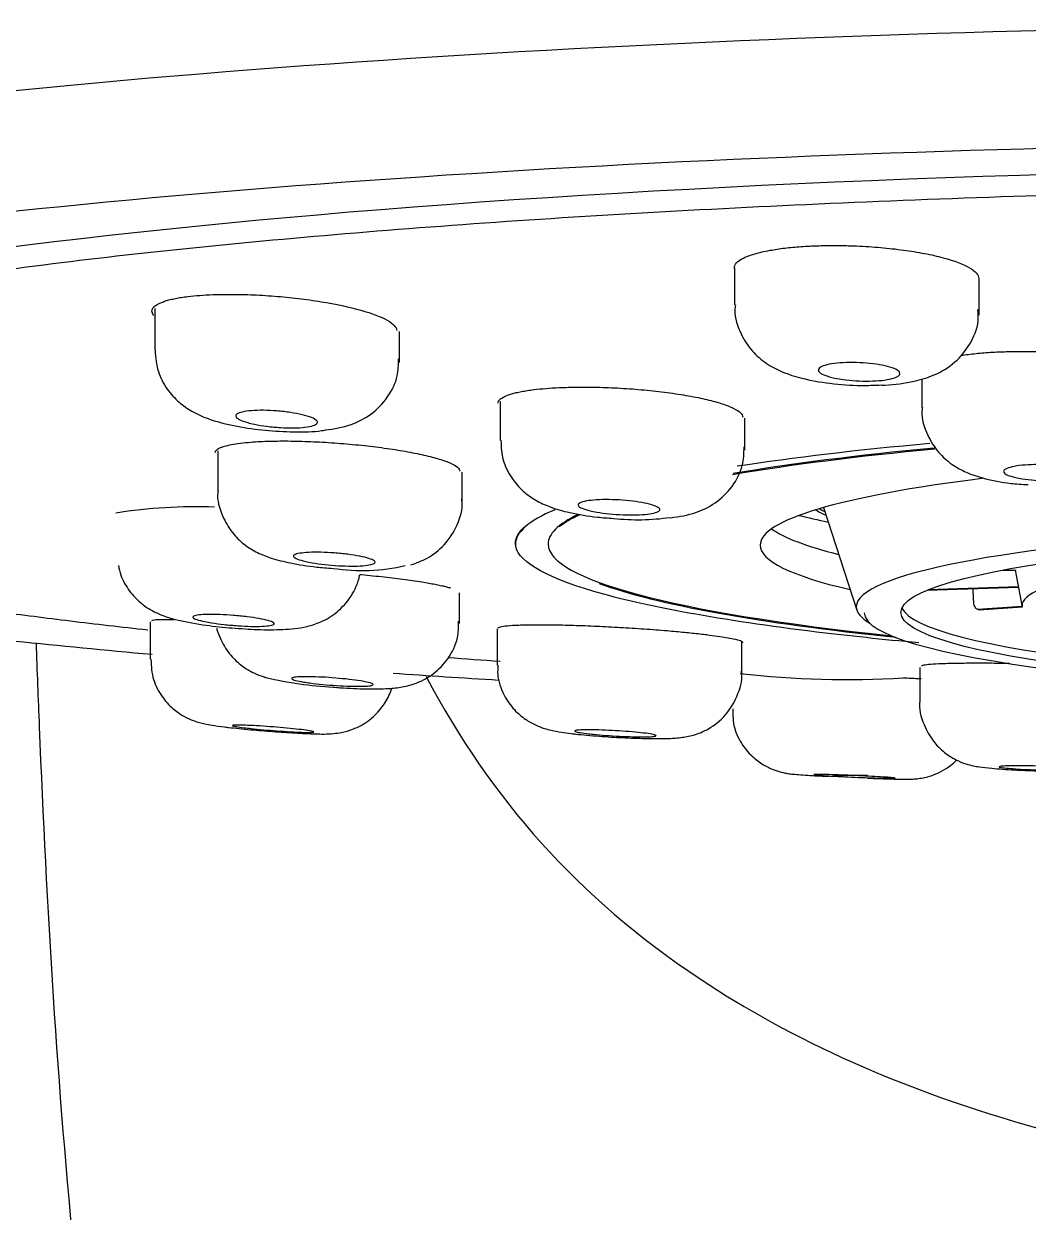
# Model space of a CAD drawing. Header units: millimetres. Extents: x 1617 to 5774, y 11446 to 13973.
# Drawn here: x 4344.91 to 4357.23, y 13807.18 to 13821.75 of the extents above; entities that cross this region are included whole.
import ezdxf

# ---------------------------------------------------------------- set-up
doc = ezdxf.new("R2010")
doc.units = ezdxf.units.MM
doc.layers.get('0').update_dxf_attribs({"color": 250})

# ---------------------------------------------------------------- blocks, each defined once
blk = doc.blocks.new('10')
at = {"linetype": 'Continuous'}
for p, q in [((4353.626, 13818.755), (4353.626, 13818.303)), ((4356.622, 13818.174), (4356.622, 13818.621)), ((4346.517, 13818.257), (4346.517, 13817.751)), ((4349.517, 13817.597), (4349.517, 13817.975)), ((4355.922, 13817.397), (4355.922, 13817.044)), ((4350.752, 13817.12), (4350.752, 13816.642)), ((4353.752, 13816.522), (4353.752, 13816.914)), ((4347.289, 13816.512), (4347.289, 13816.025)), ((4350.286, 13815.892), (4350.286, 13816.251)), ((4354.714, 13815.818), (4355.124, 13814.562)), ((4350.939, 13815.378), (4350.939, 13815.371)), ((4356.915, 13815.053), (4357.067, 13815.053)), ((4357.066, 13815.053), (4357.151, 13814.598)), ((4357.068, 13815.056), (4357.068, 13815.054)), ((4350.254, 13814.398), (4350.254, 13814.775)), ((4355.988, 13814.806), (4357.105, 13814.843)), ((4357.105, 13814.846), (4355.997, 13814.81)), ((4357.149, 13814.607), (4356.606, 13814.569)), ((4356.617, 13814.566), (4356.606, 13814.569)), ((4356.624, 13814.566), (4357.15, 13814.603)), ((4346.463, 13814.417), (4346.463, 13813.962)), ((4350.713, 13814.331), (4350.713, 13813.887)), ((4353.713, 13813.767), (4353.713, 13814.172)), ((4355.896, 13813.86), (4355.896, 13813.446))]:
    blk.add_line(p, q, dxfattribs=at)
for centre, radius, start, end in [((4347.031, 13809.347), 6.481, 88.0571, 98.8024), ((4352.442, 13818.32), 2.651, 263.5036, 278.5319), ((4349.055, 13817.389), 2.342, 261.3738, 283.1581), ((4357.627, 13815.205), 0.58, 195.1237, 195.1913), ((4354.983, 13824.555), 10.845, 263.172, 273.7612), ((4348.913, 13818.022), 4.408, 256.4805, 267.2971), ((4355.131, 13807.854), 4.682, 88.4775, 94.2495)]:
    blk.add_arc(centre, radius, start, end, dxfattribs=at)
for centre, major_axis, start_param, end_param in [((4363.539, 13816.817), (-26, 0), 2.814495, 6.283185), ((4363.539, 13815.358), (-12.2, 0), -0.913007, -0.618716), ((4363.539, 13815.371), (-12.2, 0), -0.912136, -0.619726), ((4363.539, 13815.371), (-12.6, 0), -0.931316, -0.669447), ((4363.539, 13815.358), (-9.6, 0), 5.508181, 6.283185), ((4363.539, 13815.371), (-12.6, 0), 6.005614, 6.283185), ((4363.539, 13816.023), (-9.125, 0), 0.208455, 0.269723), ((4363.539, 13816.023), (-9.05, 0), 0.198929, 0.23115), ((4363.539, 13815.371), (-12.2, 0), 6.0368, 6.283185), ((4363.539, 13815.358), (-12.2, 0), -0.253739, -0.150383), ((4363.539, 13816.251), (10.1, 0), 3.585412, 3.661213), ((4363.539, 13814.603), (-8.422, 0), 2.938974, 6.283185), ((4363.539, 13815.755), (9.6, 0), 3.312091, 3.593091), ((4363.539, 13815.371), (-12.6, 0), 0, 0.051613), ((4363.539, 13815.371), (-12.2, 0), 0, 0.85693), ((4363.539, 13815.358), (-9.6, 0), 0, 0.483931), ((4363.539, 13814.615), (-6.39, 0), 3.118923, 6.283185), ((4363.539, 13815.358), (-12.2, 0), 0.321878, 0.862848), ((4363.539, 13814.615), (-6.39, 0), 0, 0.02267), ((4363.539, 13814.603), (-8.422, 0), 0, 0.202618), ((4363.539, 13814.534), (-8.327, 0), 0.005911, 3.049351), ((4363.539, 13814.64), (-7.875, 0), 0.055133, 3.08646)]:
    blk.add_ellipse(centre, major_axis=major_axis, ratio=0.121869, start_param=start_param, end_param=end_param, dxfattribs=at)
blk.add_ellipse((4363.539, 13814.534), major_axis=(-7.875, 0), ratio=0.121869, dxfattribs=at)
for points, knots in [([(4334.045, 13818.311), (4334.187, 13818.688), (4334.83, 13819.086), (4337.527, 13819.916), (4339.781, 13820.342), (4345.547, 13821.044), (4349.039, 13821.319), (4356.308, 13821.669), (4360.06, 13821.746), (4363.539, 13821.746)], [0.5157567, 0.5157567, 0.5157567, 0.5157567, 0.625, 0.625, 0.75, 0.75, 0.875, 0.875, 1, 1, 1, 1]), ([(4363.539, 13820.299), (4359.96, 13820.299), (4356.315, 13820.214), (4349.476, 13819.883), (4346.22, 13819.625), (4342.178, 13819.142), (4340.944, 13818.962), (4338.82, 13818.581), (4337.921, 13818.379), (4336.452, 13817.953), (4335.888, 13817.729), (4335.144, 13817.279), (4334.954, 13817.05), (4334.954, 13816.584), (4335.144, 13816.355), (4335.888, 13815.904), (4336.452, 13815.681), (4337.921, 13815.255), (4338.82, 13815.053), (4340.448, 13814.76), (4341.064, 13814.662), (4341.72, 13814.567)], [0, 0, 0, 0, 0.1204748, 0.1204748, 0.2469832, 0.2469832, 0.3102374, 0.3102374, 0.3734916, 0.3734916, 0.4367458, 0.4367458, 0.5, 0.5, 0.5632542, 0.5632542, 0.6265084, 0.6265084, 0.6897626, 0.6897626, 0.7235051, 0.7235051, 0.7235051, 0.7235051]), ([(4363.539, 13819.735), (4361.853, 13819.735), (4360.197, 13819.713), (4356.939, 13819.632), (4355.322, 13819.572), (4352.231, 13819.417), (4350.762, 13819.324), (4347.981, 13819.103), (4346.661, 13818.974), (4344.309, 13818.687), (4343.261, 13818.529), (4341.411, 13818.185), (4340.62, 13818.002), (4339.242, 13817.595), (4338.694, 13817.367), (4338.365, 13817.133)], [0, 0, 0, 0, 0.0625, 0.0625, 0.125, 0.125, 0.1875, 0.1875, 0.25, 0.25, 0.3125, 0.3125, 0.375, 0.375, 0.447637, 0.447637, 0.447637, 0.447637]), ([(4353.622, 13818.751), (4353.622, 13818.773), (4353.64, 13818.817), (4353.725, 13818.876), (4353.864, 13818.929), (4354.016, 13818.963), (4354.147, 13818.985), (4354.24, 13818.998), (4354.337, 13819.008), (4354.439, 13819.017), (4354.511, 13819.021), (4354.546, 13819.023)], [0.2507793, 0.2507793, 0.2507793, 0.2507793, 0.3762387, 0.5000755, 0.624207, 0.7500282, 0.8009462, 0.8510886, 0.9007653, 0.9502952, 1, 1, 1, 1]), ([(4354.546, 13819.023), (4354.607, 13819.025), (4354.73, 13819.03), (4354.924, 13819.03), (4355.154, 13819.023), (4355.417, 13819.007), (4355.7, 13818.975), (4355.96, 13818.933), (4356.261, 13818.863), (4356.544, 13818.758), (4356.618, 13818.667), (4356.619, 13818.623), (4356.619, 13818.623)], [0, 0, 0, 0, 0.0414083, 0.0828621, 0.1250991, 0.1881351, 0.2502776, 0.3123145, 0.3753333, 0.4999722, 0.6246117, 0.6248313, 0.6248313, 0.6248313, 0.6248313]), ([(4346.505, 13818.173), (4346.491, 13818.191), (4346.475, 13818.229), (4346.502, 13818.283), (4346.573, 13818.323), (4346.647, 13818.35), (4346.704, 13818.366), (4346.769, 13818.381), (4346.841, 13818.394), (4346.895, 13818.401), (4346.922, 13818.404)], [0.391932, 0.391932, 0.391932, 0.391932, 0.5000763, 0.6242247, 0.7500598, 0.800974, 0.8511117, 0.9007826, 0.950305, 1, 1, 1, 1]), ([(4346.922, 13818.404), (4346.97, 13818.409), (4347.066, 13818.42), (4347.231, 13818.428), (4347.438, 13818.432), (4347.691, 13818.428), (4347.985, 13818.411), (4348.279, 13818.382), (4348.653, 13818.329), (4349.073, 13818.24), (4349.347, 13818.135), (4349.463, 13818.05), (4349.483, 13818.009), (4349.483, 13817.989), (4349.483, 13817.989)], [0, 0, 0, 0, 0.0414094, 0.0828637, 0.1250999, 0.1881349, 0.2502766, 0.3123133, 0.3753311, 0.4999712, 0.6246113, 0.6876464, 0.7496657, 0.7500852, 0.7500852, 0.7500852, 0.7500852]), ([(4353.635, 13818.303), (4353.632, 13818.278), (4353.617, 13818.164), (4353.69, 13817.951), (4353.831, 13817.733), (4354.014, 13817.577), (4354.222, 13817.47), (4354.467, 13817.393), (4354.787, 13817.335), (4355.142, 13817.309), (4355.336, 13817.317), (4355.428, 13817.321)], [0, 0, 0, 0, 0.027979, 0.152608, 0.2602, 0.358741, 0.460833, 0.582386, 0.737349, 0.893218, 1, 1, 1, 1]), ([(4355.43, 13817.319), (4355.444, 13817.319), (4355.583, 13817.32), (4355.802, 13817.356), (4356.078, 13817.433), (4356.329, 13817.582), (4356.52, 13817.812), (4356.621, 13818.052), (4356.612, 13818.192), (4356.608, 13818.244)], [0, 0, 0, 0, 0.021825, 0.245331, 0.409322, 0.588325, 0.74872, 0.920987, 1, 1, 1, 1]), ([(4346.521, 13817.751), (4346.528, 13817.652), (4346.542, 13817.491), (4346.66, 13817.268), (4346.809, 13817.106), (4346.983, 13816.986), (4347.198, 13816.891), (4347.475, 13816.819), (4347.824, 13816.765), (4348.187, 13816.743), (4348.452, 13816.743), (4348.575, 13816.763), (4348.605, 13816.768)], [0, 0, 0, 0, 0.098665, 0.188138, 0.269515, 0.346048, 0.44045, 0.575684, 0.705903, 0.831238, 0.965338, 1, 1, 1, 1]), ([(4356.41, 13817.684), (4356.421, 13817.686), (4356.462, 13817.692), (4356.536, 13817.701), (4356.633, 13817.711), (4356.735, 13817.719), (4356.807, 13817.723), (4356.842, 13817.725)], [0.7809853, 0.7809853, 0.7809853, 0.7809853, 0.8008469, 0.851008, 0.9007091, 0.9502666, 1, 1, 1, 1]), ([(4356.842, 13817.725), (4356.904, 13817.727), (4357.026, 13817.732), (4357.219, 13817.733), (4357.45, 13817.729), (4357.713, 13817.716), (4357.995, 13817.69), (4358.255, 13817.655), (4358.483, 13817.611), (4358.672, 13817.56), (4358.811, 13817.504), (4358.897, 13817.446), (4358.915, 13817.407), (4358.915, 13817.388), (4358.915, 13817.388)], [0, 0, 0, 0, 0.0413838, 0.0828094, 0.1250084, 0.1879689, 0.2500063, 0.3119972, 0.3749387, 0.4379243, 0.4999718, 0.5620354, 0.6250052, 0.6251214, 0.6251214, 0.6251214, 0.6251214]), ([(4348.604, 13816.769), (4348.721, 13816.783), (4348.901, 13816.812), (4349.176, 13816.951), (4349.38, 13817.159), (4349.503, 13817.407), (4349.505, 13817.565), (4349.505, 13817.642)], [0, 0, 0, 0, 0.258153, 0.464705, 0.659649, 0.857976, 1, 1, 1, 1]), ([(4354.797, 13817.418), (4354.757, 13817.429), (4354.724, 13817.441), (4354.7, 13817.453), (4354.676, 13817.465), (4354.66, 13817.479), (4354.655, 13817.491), (4354.649, 13817.504), (4354.653, 13817.517), (4354.666, 13817.529), (4354.68, 13817.54), (4354.703, 13817.551), (4354.733, 13817.56), (4354.764, 13817.57), (4354.803, 13817.578), (4354.848, 13817.583), (4354.892, 13817.589), (4354.943, 13817.593), (4354.996, 13817.595), (4355.049, 13817.596), (4355.105, 13817.596), (4355.161, 13817.593), (4355.216, 13817.591), (4355.272, 13817.586), (4355.325, 13817.579), (4355.377, 13817.573), (4355.427, 13817.564), (4355.47, 13817.555), (4355.513, 13817.545), (4355.551, 13817.534), (4355.58, 13817.522), (4355.609, 13817.51), (4355.63, 13817.497), (4355.641, 13817.484), (4355.653, 13817.471), (4355.655, 13817.458), (4355.648, 13817.446), (4355.64, 13817.434), (4355.623, 13817.422), (4355.597, 13817.412), (4355.572, 13817.402), (4355.537, 13817.393), (4355.497, 13817.386), (4355.456, 13817.379), (4355.408, 13817.374), (4355.357, 13817.371), (4355.307, 13817.368), (4355.251, 13817.367), (4355.196, 13817.368), (4355.14, 13817.369), (4355.083, 13817.373), (4355.03, 13817.378), (4354.976, 13817.384), (4354.923, 13817.391), (4354.877, 13817.4), (4354.848, 13817.405), (4354.821, 13817.411), (4354.797, 13817.418)], [0, 0, 0, 0, 0.05417, 0.05417, 0.05417, 0.108337, 0.108337, 0.108337, 0.162528, 0.162528, 0.162528, 0.216546, 0.216546, 0.216546, 0.270252, 0.270252, 0.270252, 0.323646, 0.323646, 0.323646, 0.376867, 0.376867, 0.376867, 0.430127, 0.430127, 0.430127, 0.483617, 0.483617, 0.483617, 0.537432, 0.537432, 0.537432, 0.591526, 0.591526, 0.591526, 0.645728, 0.645728, 0.645728, 0.699819, 0.699819, 0.699819, 0.753629, 0.753629, 0.753629, 0.807111, 0.807111, 0.807111, 0.860366, 0.860366, 0.860366, 0.91359, 0.91359, 0.91359, 0.966992, 0.966992, 0.966992, 1, 1, 1, 1]), ([(4350.726, 13817.098), (4350.726, 13817.116), (4350.745, 13817.15), (4350.815, 13817.186), (4350.89, 13817.211), (4350.947, 13817.227), (4351.012, 13817.24), (4351.084, 13817.253), (4351.138, 13817.26), (4351.165, 13817.263)], [0.5004592, 0.5004592, 0.5004592, 0.5004592, 0.6241006, 0.7499393, 0.8008659, 0.8510239, 0.900721, 0.9502733, 1, 1, 1, 1]), ([(4351.165, 13817.263), (4351.213, 13817.269), (4351.308, 13817.279), (4351.474, 13817.289), (4351.681, 13817.295), (4351.933, 13817.295), (4352.227, 13817.283), (4352.52, 13817.261), (4352.803, 13817.229), (4353.065, 13817.189), (4353.293, 13817.142), (4353.48, 13817.091), (4353.618, 13817.036), (4353.706, 13816.98), (4353.726, 13816.944), (4353.726, 13816.926), (4353.726, 13816.926)], [0, 0, 0, 0, 0.0413849, 0.082811, 0.1250096, 0.1879694, 0.2500059, 0.3119969, 0.3749378, 0.4379251, 0.4999714, 0.5620368, 0.625005, 0.6879642, 0.7499369, 0.7501597, 0.7501597, 0.7501597, 0.7501597]), ([(4347.657, 13816.859), (4347.617, 13816.87), (4347.584, 13816.882), (4347.56, 13816.894), (4347.536, 13816.906), (4347.52, 13816.919), (4347.514, 13816.93), (4347.508, 13816.942), (4347.512, 13816.953), (4347.525, 13816.963), (4347.538, 13816.973), (4347.56, 13816.982), (4347.591, 13816.989), (4347.621, 13816.996), (4347.66, 13817.002), (4347.704, 13817.005), (4347.747, 13817.009), (4347.798, 13817.01), (4347.85, 13817.01), (4347.903, 13817.009), (4347.959, 13817.006), (4348.015, 13817.002), (4348.071, 13816.998), (4348.127, 13816.991), (4348.18, 13816.983), (4348.232, 13816.975), (4348.283, 13816.966), (4348.326, 13816.955), (4348.37, 13816.945), (4348.408, 13816.933), (4348.437, 13816.921), (4348.467, 13816.909), (4348.488, 13816.897), (4348.5, 13816.885), (4348.512, 13816.873), (4348.514, 13816.861), (4348.507, 13816.851), (4348.5, 13816.84), (4348.483, 13816.83), (4348.458, 13816.822), (4348.433, 13816.814), (4348.399, 13816.807), (4348.358, 13816.803), (4348.318, 13816.798), (4348.271, 13816.795), (4348.221, 13816.795), (4348.17, 13816.794), (4348.115, 13816.795), (4348.06, 13816.799), (4348.004, 13816.802), (4347.947, 13816.807), (4347.893, 13816.814), (4347.839, 13816.821), (4347.786, 13816.83), (4347.739, 13816.839), (4347.709, 13816.845), (4347.682, 13816.852), (4347.657, 13816.859)], [0, 0, 0, 0, 0.054125, 0.054125, 0.054125, 0.108258, 0.108258, 0.108258, 0.162241, 0.162241, 0.162241, 0.215902, 0.215902, 0.215902, 0.269261, 0.269261, 0.269261, 0.322473, 0.322473, 0.322473, 0.375753, 0.375753, 0.375753, 0.429284, 0.429284, 0.429284, 0.483144, 0.483144, 0.483144, 0.537266, 0.537266, 0.537266, 0.591469, 0.591469, 0.591469, 0.645532, 0.645532, 0.645532, 0.699297, 0.699297, 0.699297, 0.75274, 0.75274, 0.75274, 0.805976, 0.805976, 0.805976, 0.859211, 0.859211, 0.859211, 0.91265, 0.91265, 0.91265, 0.966407, 0.966407, 0.966407, 1, 1, 1, 1]), ([(4355.929, 13817.045), (4355.926, 13817.028), (4355.91, 13816.919), (4355.978, 13816.713), (4356.113, 13816.495), (4356.286, 13816.342), (4356.478, 13816.239), (4356.706, 13816.165), (4356.958, 13816.115), (4357.146, 13816.103), (4357.225, 13816.099)], [0, 0, 0, 0, 0.024823, 0.18249, 0.314377, 0.436602, 0.551009, 0.689099, 0.887077, 1, 1, 1, 1]), ([(4347.259, 13816.491), (4347.259, 13816.497), (4347.262, 13816.509), (4347.275, 13816.526), (4347.298, 13816.542), (4347.329, 13816.557), (4347.357, 13816.566), (4347.372, 13816.57)], [0.7501681, 0.7501681, 0.7501681, 0.7501681, 0.8008656, 0.8510237, 0.9007209, 0.9502734, 1, 1, 1, 1]), ([(4347.372, 13816.57), (4347.399, 13816.577), (4347.453, 13816.591), (4347.564, 13816.608), (4347.717, 13816.623), (4347.92, 13816.634), (4348.181, 13816.635), (4348.463, 13816.627), (4348.758, 13816.609), (4349.053, 13816.583), (4349.335, 13816.549), (4349.595, 13816.508), (4349.823, 13816.462), (4350.012, 13816.413), (4350.152, 13816.363), (4350.237, 13816.313), (4350.256, 13816.282), (4350.256, 13816.267), (4350.256, 13816.266)], [0, 0, 0, 0, 0.0413893, 0.0828195, 0.1250214, 0.1879759, 0.2500058, 0.3119966, 0.3749373, 0.4379252, 0.499971, 0.5620374, 0.6250043, 0.6879653, 0.7499366, 0.811994, 0.8749346, 0.8750487, 0.8750487, 0.8750487, 0.8750487]), ([(4350.761, 13816.643), (4350.764, 13816.554), (4350.772, 13816.4), (4350.882, 13816.181), (4351.027, 13816.016), (4351.192, 13815.9), (4351.379, 13815.815), (4351.614, 13815.749), (4351.89, 13815.703), (4352.07, 13815.69), (4352.143, 13815.686)], [0, 0, 0, 0, 0.121045, 0.244505, 0.353865, 0.455995, 0.563107, 0.717069, 0.902468, 1, 1, 1, 1]), ([(4352.84, 13815.694), (4352.953, 13815.708), (4353.124, 13815.736), (4353.396, 13815.864), (4353.604, 13816.065), (4353.734, 13816.316), (4353.741, 13816.479), (4353.742, 13816.563)], [0, 0, 0, 0, 0.253605, 0.451882, 0.650771, 0.845177, 1, 1, 1, 1]), ([(4357.069, 13816.187), (4357.029, 13816.196), (4356.996, 13816.206), (4356.972, 13816.217), (4356.948, 13816.228), (4356.932, 13816.239), (4356.926, 13816.25), (4356.92, 13816.261), (4356.924, 13816.273), (4356.937, 13816.283), (4356.95, 13816.293), (4356.972, 13816.303), (4357.003, 13816.311), (4357.033, 13816.32), (4357.072, 13816.327), (4357.116, 13816.332), (4357.16, 13816.338), (4357.211, 13816.342), (4357.263, 13816.343), (4357.316, 13816.345), (4357.373, 13816.345), (4357.429, 13816.343), (4357.485, 13816.342), (4357.541, 13816.338), (4357.593, 13816.333), (4357.646, 13816.327), (4357.696, 13816.32), (4357.739, 13816.312), (4357.782, 13816.304), (4357.82, 13816.294), (4357.85, 13816.284), (4357.879, 13816.273), (4357.9, 13816.262), (4357.912, 13816.251), (4357.924, 13816.24), (4357.926, 13816.228), (4357.919, 13816.218), (4357.912, 13816.207), (4357.896, 13816.197), (4357.87, 13816.188), (4357.845, 13816.178), (4357.811, 13816.17), (4357.771, 13816.164), (4357.73, 13816.158), (4357.683, 13816.153), (4357.632, 13816.15), (4357.581, 13816.147), (4357.526, 13816.145), (4357.47, 13816.146), (4357.415, 13816.147), (4357.358, 13816.149), (4357.304, 13816.154), (4357.249, 13816.158), (4357.197, 13816.164), (4357.15, 13816.171), (4357.121, 13816.176), (4357.094, 13816.181), (4357.069, 13816.187)], [0, 0, 0, 0, 0.053953, 0.053953, 0.053953, 0.107904, 0.107904, 0.107904, 0.161869, 0.161869, 0.161869, 0.215745, 0.215745, 0.215745, 0.269454, 0.269454, 0.269454, 0.322996, 0.322996, 0.322996, 0.376443, 0.376443, 0.376443, 0.429906, 0.429906, 0.429906, 0.483492, 0.483492, 0.483492, 0.537251, 0.537251, 0.537251, 0.591161, 0.591161, 0.591161, 0.645132, 0.645132, 0.645132, 0.699046, 0.699046, 0.699046, 0.752812, 0.752812, 0.752812, 0.806401, 0.806401, 0.806401, 0.859866, 0.859866, 0.859866, 0.913312, 0.913312, 0.913312, 0.96685, 0.96685, 0.96685, 1, 1, 1, 1]), ([(4347.293, 13816.025), (4347.292, 13816.016), (4347.275, 13815.918), (4347.335, 13815.725), (4347.455, 13815.513), (4347.61, 13815.362), (4347.781, 13815.259), (4347.966, 13815.189), (4348.187, 13815.135), (4348.456, 13815.091), (4348.63, 13815.078), (4348.704, 13815.073)], [0, 0, 0, 0, 0.012406, 0.155205, 0.272666, 0.377508, 0.479446, 0.585599, 0.730554, 0.901197, 1, 1, 1, 1]), ([(4349.657, 13815.117), (4349.731, 13815.141), (4349.866, 13815.19), (4350.082, 13815.356), (4350.231, 13815.594), (4350.299, 13815.808), (4350.282, 13815.912), (4350.28, 13815.924)], [0, 0, 0, 0, 0.208062, 0.452332, 0.704826, 0.969751, 1, 1, 1, 1]), ([(4351.854, 13815.779), (4351.815, 13815.788), (4351.781, 13815.798), (4351.757, 13815.809), (4351.733, 13815.819), (4351.717, 13815.83), (4351.711, 13815.84), (4351.705, 13815.851), (4351.708, 13815.861), (4351.721, 13815.87), (4351.734, 13815.879), (4351.756, 13815.887), (4351.786, 13815.894), (4351.816, 13815.901), (4351.855, 13815.906), (4351.899, 13815.91), (4351.943, 13815.914), (4351.993, 13815.916), (4352.046, 13815.916), (4352.098, 13815.916), (4352.155, 13815.915), (4352.211, 13815.911), (4352.267, 13815.908), (4352.323, 13815.903), (4352.376, 13815.897), (4352.428, 13815.89), (4352.479, 13815.882), (4352.522, 13815.874), (4352.566, 13815.865), (4352.604, 13815.855), (4352.633, 13815.845), (4352.663, 13815.834), (4352.685, 13815.824), (4352.697, 13815.813), (4352.708, 13815.803), (4352.711, 13815.792), (4352.704, 13815.782), (4352.697, 13815.773), (4352.681, 13815.764), (4352.656, 13815.756), (4352.631, 13815.749), (4352.597, 13815.742), (4352.557, 13815.738), (4352.517, 13815.733), (4352.469, 13815.73), (4352.419, 13815.729), (4352.368, 13815.727), (4352.313, 13815.728), (4352.258, 13815.73), (4352.202, 13815.732), (4352.145, 13815.736), (4352.091, 13815.741), (4352.036, 13815.747), (4351.983, 13815.754), (4351.936, 13815.762), (4351.907, 13815.767), (4351.879, 13815.773), (4351.854, 13815.779)], [0, 0, 0, 0, 0.053929, 0.053929, 0.053929, 0.107863, 0.107863, 0.107863, 0.161718, 0.161718, 0.161718, 0.215402, 0.215402, 0.215402, 0.268924, 0.268924, 0.268924, 0.322365, 0.322365, 0.322365, 0.37584, 0.37584, 0.37584, 0.42945, 0.42945, 0.42945, 0.483235, 0.483235, 0.483235, 0.537162, 0.537162, 0.537162, 0.591132, 0.591132, 0.591132, 0.64503, 0.64503, 0.64503, 0.698769, 0.698769, 0.698769, 0.752336, 0.752336, 0.752336, 0.805791, 0.805791, 0.805791, 0.859243, 0.859243, 0.859243, 0.912803, 0.912803, 0.912803, 0.966533, 0.966533, 0.966533, 1, 1, 1, 1]), ([(4355.884, 13814.16), (4355.441, 13814.201), (4355.02, 13814.246), (4353.467, 13814.435), (4352.528, 13814.606), (4351.271, 13814.976), (4350.94, 13815.177), (4350.939, 13815.45), (4350.982, 13815.523), (4351.067, 13815.596)], [0.1039795, 0.1039795, 0.1039795, 0.1039795, 0.125, 0.125, 0.1875, 0.1875, 0.25, 0.25, 0.2727092, 0.2727092, 0.2727092, 0.2727092]), ([(4348.365, 13815.158), (4348.325, 13815.167), (4348.292, 13815.177), (4348.267, 13815.186), (4348.243, 13815.196), (4348.227, 13815.205), (4348.221, 13815.214), (4348.215, 13815.223), (4348.218, 13815.232), (4348.23, 13815.239), (4348.243, 13815.247), (4348.265, 13815.253), (4348.295, 13815.258), (4348.324, 13815.263), (4348.362, 13815.267), (4348.406, 13815.269), (4348.45, 13815.271), (4348.5, 13815.272), (4348.553, 13815.271), (4348.605, 13815.269), (4348.662, 13815.267), (4348.718, 13815.263), (4348.774, 13815.258), (4348.83, 13815.253), (4348.883, 13815.246), (4348.936, 13815.239), (4348.987, 13815.231), (4349.03, 13815.222), (4349.074, 13815.214), (4349.113, 13815.204), (4349.142, 13815.195), (4349.172, 13815.185), (4349.194, 13815.175), (4349.206, 13815.166), (4349.218, 13815.157), (4349.221, 13815.148), (4349.214, 13815.14), (4349.207, 13815.132), (4349.191, 13815.125), (4349.166, 13815.119), (4349.142, 13815.113), (4349.108, 13815.108), (4349.068, 13815.105), (4349.029, 13815.102), (4348.982, 13815.101), (4348.931, 13815.101), (4348.881, 13815.101), (4348.825, 13815.103), (4348.77, 13815.106), (4348.714, 13815.109), (4348.657, 13815.114), (4348.603, 13815.12), (4348.548, 13815.126), (4348.495, 13815.133), (4348.448, 13815.142), (4348.418, 13815.147), (4348.39, 13815.152), (4348.365, 13815.158)], [0, 0, 0, 0, 0.053776, 0.053776, 0.053776, 0.107561, 0.107561, 0.107561, 0.161219, 0.161219, 0.161219, 0.214724, 0.214724, 0.214724, 0.268164, 0.268164, 0.268164, 0.321655, 0.321655, 0.321655, 0.375289, 0.375289, 0.375289, 0.429099, 0.429099, 0.429099, 0.483038, 0.483038, 0.483038, 0.537004, 0.537004, 0.537004, 0.590882, 0.590882, 0.590882, 0.644596, 0.644596, 0.644596, 0.698142, 0.698142, 0.698142, 0.75159, 0.75159, 0.75159, 0.805053, 0.805053, 0.805053, 0.858636, 0.858636, 0.858636, 0.912392, 0.912392, 0.912392, 0.9663, 0.9663, 0.9663, 1, 1, 1, 1]), ([(4346.071, 13815.109), (4346.078, 13815.069), (4346.105, 13814.96), (4346.198, 13814.796), (4346.333, 13814.653), (4346.477, 13814.556), (4346.624, 13814.49), (4346.813, 13814.432), (4347.073, 13814.386), (4347.335, 13814.351), (4347.449, 13814.344), (4347.461, 13814.344)], [0.0817976, 0.0817976, 0.0817976, 0.0817976, 0.1436936, 0.253549, 0.3496336, 0.4360142, 0.5184577, 0.6254917, 0.8228368, 0.9836015, 1, 1, 1, 1]), ([(4347.461, 13814.344), (4347.577, 13814.335), (4347.787, 13814.32), (4348.106, 13814.321), (4348.33, 13814.342), (4348.564, 13814.414), (4348.763, 13814.533), (4348.935, 13814.727), (4349.014, 13814.901), (4349.03, 13814.994), (4349.03, 13814.996)], [0, 0, 0, 0, 0.1427021, 0.3020154, 0.4748286, 0.5664645, 0.6759322, 0.7906197, 0.918949, 0.9226301, 0.9226301, 0.9226301, 0.9226301]), ([(4349.034, 13814.999), (4349.04, 13814.998), (4349.141, 13814.989), (4349.334, 13814.969), (4349.594, 13814.937), (4349.777, 13814.909), (4349.899, 13814.889), (4349.973, 13814.875), (4350.038, 13814.861), (4350.096, 13814.847), (4350.127, 13814.838), (4350.143, 13814.834)], [0.6842431, 0.6842431, 0.6842431, 0.6842431, 0.6879668, 0.7499369, 0.8119919, 0.8749276, 0.9003983, 0.9254852, 0.9503421, 0.9751272, 1, 1, 1, 1]), ([(4356.606, 13814.569), (4356.6, 13814.57), (4356.595, 13814.573), (4356.589, 13814.578), (4356.584, 13814.583), (4356.579, 13814.589), (4356.575, 13814.597), (4356.571, 13814.605), (4356.567, 13814.614), (4356.564, 13814.624), (4356.561, 13814.634), (4356.559, 13814.645), (4356.558, 13814.657), (4356.557, 13814.66), (4356.557, 13814.664), (4356.557, 13814.667)], [0, 0, 0, 0, 0.231584, 0.231584, 0.231584, 0.463167, 0.463167, 0.463167, 0.694763, 0.694763, 0.694763, 0.926366, 0.926366, 0.926366, 1, 1, 1, 1]), ([(4344.603, 13814.543), (4344.889, 13814.504), (4345.183, 13814.467), (4345.792, 13814.392), (4346.108, 13814.356), (4346.431, 13814.32)], [0.73400988, 0.73400988, 0.73400988, 0.73400988, 0.75, 0.75, 0.76638625, 0.76638625, 0.76638625, 0.76638625]), ([(4347.131, 13814.421), (4347.092, 13814.429), (4347.058, 13814.437), (4347.034, 13814.445), (4347.01, 13814.453), (4346.993, 13814.461), (4346.987, 13814.469), (4346.981, 13814.476), (4346.984, 13814.483), (4346.996, 13814.488), (4347.008, 13814.494), (4347.03, 13814.499), (4347.06, 13814.502), (4347.089, 13814.506), (4347.127, 13814.508), (4347.171, 13814.509), (4347.214, 13814.509), (4347.264, 13814.509), (4347.317, 13814.507), (4347.37, 13814.505), (4347.427, 13814.501), (4347.483, 13814.497), (4347.539, 13814.492), (4347.596, 13814.487), (4347.649, 13814.48), (4347.702, 13814.474), (4347.752, 13814.466), (4347.796, 13814.458), (4347.84, 13814.45), (4347.878, 13814.442), (4347.908, 13814.434), (4347.938, 13814.426), (4347.96, 13814.417), (4347.972, 13814.41), (4347.984, 13814.402), (4347.987, 13814.395), (4347.98, 13814.389), (4347.974, 13814.382), (4347.958, 13814.377), (4347.933, 13814.373), (4347.909, 13814.369), (4347.876, 13814.366), (4347.836, 13814.364), (4347.796, 13814.362), (4347.749, 13814.362), (4347.699, 13814.363), (4347.648, 13814.364), (4347.593, 13814.367), (4347.537, 13814.371), (4347.482, 13814.374), (4347.424, 13814.38), (4347.369, 13814.385), (4347.315, 13814.391), (4347.262, 13814.398), (4347.214, 13814.406), (4347.184, 13814.411), (4347.157, 13814.416), (4347.131, 13814.421)], [0, 0, 0, 0, 0.053581, 0.053581, 0.053581, 0.107169, 0.107169, 0.107169, 0.160657, 0.160657, 0.160657, 0.214099, 0.214099, 0.214099, 0.267609, 0.267609, 0.267609, 0.321273, 0.321273, 0.321273, 0.375109, 0.375109, 0.375109, 0.429059, 0.429059, 0.429059, 0.483017, 0.483017, 0.483017, 0.536871, 0.536871, 0.536871, 0.590555, 0.590555, 0.590555, 0.644079, 0.644079, 0.644079, 0.697523, 0.697523, 0.697523, 0.751001, 0.751001, 0.751001, 0.804611, 0.804611, 0.804611, 0.858396, 0.858396, 0.858396, 0.91232, 0.91232, 0.91232, 0.966289, 0.966289, 0.966289, 1, 1, 1, 1]), ([(4356.624, 13814.566), (4356.623, 13814.566), (4356.623, 13814.566), (4356.622, 13814.566), (4356.62, 13814.566), (4356.618, 13814.566), (4356.617, 13814.566)], [0.90433594, 0.90433594, 0.90433594, 0.90433594, 0.92636707, 0.92636707, 0.92636707, 1, 1, 1, 1]), ([(4346.483, 13814.433), (4346.483, 13814.433), (4346.483, 13814.437), (4346.503, 13814.444), (4346.594, 13814.449), (4346.694, 13814.449), (4346.757, 13814.448)], [0.2498578, 0.2498578, 0.2498578, 0.2498578, 0.2502767, 0.3123098, 0.3753312, 0.4451771, 0.4451771, 0.4451771, 0.4451771]), ([(4347.275, 13814.341), (4347.286, 13814.3), (4347.33, 13814.186), (4347.419, 13814.03), (4347.562, 13813.89), (4347.706, 13813.8), (4347.808, 13813.759), (4347.862, 13813.742), (4347.878, 13813.737), (4347.881, 13813.736), (4347.882, 13813.736)], [0.1718917, 0.1718917, 0.1718917, 0.1718917, 0.2801682, 0.4811476, 0.6542384, 0.8073635, 0.9470234, 0.9876896, 0.9977598, 1, 1, 1, 1]), ([(4348.705, 13813.618), (4348.736, 13813.616), (4348.868, 13813.604), (4349.125, 13813.595), (4349.356, 13813.598), (4349.542, 13813.614), (4349.74, 13813.664), (4349.946, 13813.777), (4350.125, 13813.965), (4350.24, 13814.199), (4350.242, 13814.353), (4350.242, 13814.427)], [0, 0, 0, 0, 0.039088, 0.192933, 0.348396, 0.45253, 0.549327, 0.659298, 0.775848, 0.906523, 1, 1, 1, 1]), ([(4350.726, 13814.34), (4350.726, 13814.34), (4350.726, 13814.346), (4350.745, 13814.358), (4350.833, 13814.371), (4350.971, 13814.38), (4351.158, 13814.384), (4351.386, 13814.383), (4351.648, 13814.377), (4351.931, 13814.366), (4352.225, 13814.351), (4352.519, 13814.332), (4352.746, 13814.315), (4352.908, 13814.301), (4353.011, 13814.291), (4353.109, 13814.281), (4353.202, 13814.271), (4353.258, 13814.264), (4353.286, 13814.261)], [0.2497833, 0.2497833, 0.2497833, 0.2497833, 0.2500059, 0.3119945, 0.3749379, 0.4379249, 0.4999714, 0.5620377, 0.6250049, 0.6879669, 0.7499368, 0.8119951, 0.8749344, 0.9004037, 0.9254893, 0.950345, 0.9751287, 1, 1, 1, 1]), ([(4344.521, 13814.213), (4344.616, 13814.203), (4345.251, 13814.136), (4345.91, 13814.072), (4346.484, 13814.021)], [0.5582219, 0.5582219, 0.5582219, 0.5582219, 0.56629483, 0.61167354, 0.61167354, 0.61167354, 0.61167354]), ([(4353.286, 13814.261), (4353.331, 13814.255), (4353.419, 13814.244), (4353.527, 13814.227), (4353.628, 13814.208), (4353.706, 13814.187), (4353.726, 13814.174), (4353.726, 13814.167)], [0, 0, 0, 0, 0.0827487, 0.1655787, 0.2499507, 0.3758392, 0.4994278, 0.4994278, 0.4994278, 0.4994278]), ([(4363.54, 13783.899), (4362.405, 13783.898), (4361.289, 13784.016), (4359.125, 13784.469), (4358.061, 13784.811), (4355.078, 13786.127), (4353.378, 13787.371), (4350.531, 13790.407), (4349.434, 13792.132), (4347.675, 13795.934), (4347.04, 13797.959), (4346.082, 13802.159), (4345.765, 13804.346), (4345.325, 13808.717), (4345.196, 13810.921), (4345.091, 13813.476), (4345.078, 13813.818), (4345.066, 13814.161)], [0, 0, 0, 0, 0.0625, 0.0625, 0.125, 0.125, 0.25, 0.25, 0.375, 0.375, 0.5, 0.5, 0.625, 0.625, 0.75, 0.75, 0.7693472, 0.7693472, 0.7693472, 0.7693472]), ([(4346.47, 13813.96), (4346.474, 13813.868), (4346.485, 13813.715), (4346.594, 13813.506), (4346.727, 13813.358), (4346.863, 13813.263), (4346.981, 13813.209), (4347.069, 13813.182), (4347.144, 13813.165), (4347.231, 13813.149), (4347.315, 13813.138), (4347.374, 13813.132)], [0, 0, 0, 0, 0.163412, 0.315207, 0.442445, 0.550675, 0.637391, 0.698468, 0.757504, 0.855904, 1, 1, 1, 1]), ([(4350.725, 13813.887), (4350.722, 13813.846), (4350.712, 13813.727), (4350.786, 13813.528), (4350.912, 13813.344), (4351.053, 13813.224), (4351.184, 13813.151), (4351.294, 13813.111), (4351.395, 13813.085), (4351.496, 13813.066), (4351.577, 13813.056), (4351.621, 13813.051)], [0, 0, 0, 0, 0.073834, 0.248832, 0.39123, 0.512937, 0.610916, 0.690299, 0.76694, 0.890081, 1, 1, 1, 1]), ([(4355.918, 13813.877), (4355.918, 13813.877), (4355.918, 13813.881), (4355.936, 13813.89), (4356.022, 13813.901), (4356.161, 13813.909), (4356.35, 13813.913), (4356.578, 13813.915), (4356.801, 13813.914), (4356.947, 13813.912), (4357.001, 13813.911)], [0.3748208, 0.3748208, 0.3748208, 0.3748208, 0.3749375, 0.4379225, 0.4999711, 0.5620357, 0.6250043, 0.6879661, 0.7499366, 0.7857966, 0.7857966, 0.7857966, 0.7857966]), ([(4348.342, 13813.681), (4348.302, 13813.688), (4348.269, 13813.694), (4348.244, 13813.701), (4348.22, 13813.707), (4348.204, 13813.713), (4348.198, 13813.719), (4348.191, 13813.724), (4348.194, 13813.729), (4348.206, 13813.733), (4348.219, 13813.737), (4348.24, 13813.741), (4348.27, 13813.743), (4348.3, 13813.745), (4348.338, 13813.746), (4348.381, 13813.746), (4348.425, 13813.746), (4348.475, 13813.745), (4348.528, 13813.742), (4348.581, 13813.74), (4348.638, 13813.737), (4348.694, 13813.733), (4348.75, 13813.728), (4348.807, 13813.723), (4348.86, 13813.718), (4348.913, 13813.712), (4348.964, 13813.706), (4349.007, 13813.699), (4349.051, 13813.693), (4349.089, 13813.686), (4349.119, 13813.68), (4349.148, 13813.673), (4349.17, 13813.667), (4349.182, 13813.661), (4349.194, 13813.655), (4349.197, 13813.649), (4349.191, 13813.645), (4349.184, 13813.64), (4349.168, 13813.636), (4349.144, 13813.634), (4349.12, 13813.631), (4349.086, 13813.629), (4349.046, 13813.629), (4349.007, 13813.628), (4348.96, 13813.628), (4348.909, 13813.63), (4348.858, 13813.632), (4348.803, 13813.634), (4348.747, 13813.638), (4348.691, 13813.642), (4348.634, 13813.646), (4348.579, 13813.651), (4348.524, 13813.657), (4348.471, 13813.663), (4348.424, 13813.669), (4348.394, 13813.673), (4348.366, 13813.677), (4348.342, 13813.681)], [0, 0, 0, 0, 0.053459, 0.053459, 0.053459, 0.106919, 0.106919, 0.106919, 0.160364, 0.160364, 0.160364, 0.213896, 0.213896, 0.213896, 0.267591, 0.267591, 0.267591, 0.321453, 0.321453, 0.321453, 0.375414, 0.375414, 0.375414, 0.429362, 0.429362, 0.429362, 0.483189, 0.483189, 0.483189, 0.536842, 0.536842, 0.536842, 0.590344, 0.590344, 0.590344, 0.643784, 0.643784, 0.643784, 0.697279, 0.697279, 0.697279, 0.750918, 0.750918, 0.750918, 0.804732, 0.804732, 0.804732, 0.858673, 0.858673, 0.858673, 0.912638, 0.912638, 0.912638, 0.966511, 0.966511, 0.966511, 1, 1, 1, 1]), ([(4349.844, 13813.747), (4350.633, 13812.256), (4351.7, 13811.041), (4354.319, 13809.301), (4355.679, 13808.676), (4359.06, 13807.74), (4361.082, 13807.426), (4363.539, 13807.426)], [0.5815864, 0.5815864, 0.5815864, 0.5815864, 0.75, 0.75, 0.875, 0.875, 1, 1, 1, 1]), ([(4351.625, 13813.05), (4351.645, 13813.047), (4351.733, 13813.036), (4351.956, 13813.016), (4352.255, 13812.998), (4352.55, 13812.987), (4352.789, 13812.987), (4352.946, 13812.995), (4353.122, 13813.025), (4353.328, 13813.108), (4353.524, 13813.267), (4353.664, 13813.501), (4353.727, 13813.704), (4353.71, 13813.802), (4353.708, 13813.811)], [0, 0, 0, 0, 0.026594, 0.140483, 0.241248, 0.346222, 0.463692, 0.553824, 0.622686, 0.697085, 0.791662, 0.887807, 0.991153, 1, 1, 1, 1]), ([(4347.374, 13813.13), (4347.393, 13813.128), (4347.476, 13813.118), (4347.684, 13813.097), (4347.967, 13813.074), (4348.247, 13813.055), (4348.513, 13813.044), (4348.641, 13813.041), (4348.814, 13813.061), (4348.97, 13813.105), (4349.169, 13813.214), (4349.33, 13813.391), (4349.405, 13813.542), (4349.425, 13813.601)], [0, 0, 0, 0, 0.0254185, 0.1315131, 0.2268318, 0.3264222, 0.4349897, 0.5634696, 0.6043265, 0.6580893, 0.7371882, 0.843202, 0.9090669, 0.9090669, 0.9090669, 0.9090669]), ([(4355.694, 13813.733), (4355.754, 13813.73), (4355.828, 13813.726), (4355.897, 13813.722), (4355.911, 13813.722)], [0, 0, 0, 0, 0.0827048, 0.1033096, 0.1033096, 0.1033096, 0.1033096]), ([(4355.896, 13813.449), (4355.896, 13813.449), (4355.879, 13813.357), (4355.934, 13813.17), (4356.047, 13812.961), (4356.189, 13812.818), (4356.329, 13812.728), (4356.456, 13812.677), (4356.554, 13812.653), (4356.653, 13812.636), (4356.791, 13812.621), (4356.979, 13812.608), (4357.101, 13812.602), (4357.125, 13812.601)], [0, 0, 0, 0, 0.000029, 0.15524, 0.277665, 0.380574, 0.46838, 0.542148, 0.601458, 0.657211, 0.781092, 0.962196, 1, 1, 1, 1]), ([(4353.602, 13813.352), (4353.603, 13813.268), (4353.608, 13813.118), (4353.713, 13812.909), (4353.847, 13812.756), (4353.987, 13812.657), (4354.112, 13812.6), (4354.211, 13812.572), (4354.274, 13812.56), (4354.321, 13812.554), (4354.402, 13812.546), (4354.541, 13812.536), (4354.708, 13812.528), (4354.783, 13812.524)], [0, 0, 0, 0, 0.122178, 0.249276, 0.354574, 0.443705, 0.517235, 0.573111, 0.608638, 0.642282, 0.69562, 0.882214, 1, 1, 1, 1]), ([(4357.086, 13812.603), (4357.111, 13812.602), (4357.217, 13812.596), (4357.455, 13812.588), (4357.744, 13812.583), (4357.978, 13812.587), (4358.114, 13812.592), (4358.27, 13812.615), (4358.435, 13812.67), (4358.622, 13812.785), (4358.791, 13812.982), (4358.888, 13813.213), (4358.882, 13813.349), (4358.879, 13813.403)], [0, 0, 0, 0, 0.029525, 0.147741, 0.27031, 0.389468, 0.501126, 0.561982, 0.628183, 0.714979, 0.826176, 0.940496, 1, 1, 1, 1]), ([(4347.614, 13813.121), (4347.575, 13813.125), (4347.542, 13813.13), (4347.518, 13813.134), (4347.494, 13813.138), (4347.478, 13813.142), (4347.471, 13813.145), (4347.465, 13813.148), (4347.468, 13813.15), (4347.48, 13813.151), (4347.492, 13813.153), (4347.514, 13813.153), (4347.544, 13813.153), (4347.574, 13813.153), (4347.612, 13813.152), (4347.656, 13813.15), (4347.7, 13813.148), (4347.751, 13813.145), (4347.804, 13813.142), (4347.857, 13813.139), (4347.914, 13813.134), (4347.971, 13813.13), (4348.027, 13813.126), (4348.084, 13813.121), (4348.137, 13813.116), (4348.189, 13813.111), (4348.239, 13813.106), (4348.283, 13813.101), (4348.326, 13813.096), (4348.364, 13813.091), (4348.393, 13813.087), (4348.423, 13813.082), (4348.444, 13813.078), (4348.456, 13813.075), (4348.468, 13813.072), (4348.471, 13813.069), (4348.465, 13813.067), (4348.458, 13813.065), (4348.442, 13813.064), (4348.418, 13813.064), (4348.393, 13813.063), (4348.36, 13813.064), (4348.32, 13813.065), (4348.28, 13813.067), (4348.232, 13813.069), (4348.181, 13813.072), (4348.13, 13813.075), (4348.075, 13813.078), (4348.018, 13813.083), (4347.962, 13813.087), (4347.905, 13813.091), (4347.85, 13813.096), (4347.796, 13813.101), (4347.743, 13813.106), (4347.696, 13813.111), (4347.666, 13813.114), (4347.639, 13813.118), (4347.614, 13813.121)], [0, 0, 0, 0, 0.05329, 0.05329, 0.05329, 0.106572, 0.106572, 0.106572, 0.159998, 0.159998, 0.159998, 0.213739, 0.213739, 0.213739, 0.267782, 0.267782, 0.267782, 0.321979, 0.321979, 0.321979, 0.376114, 0.376114, 0.376114, 0.429997, 0.429997, 0.429997, 0.483549, 0.483549, 0.483549, 0.53684, 0.53684, 0.53684, 0.590052, 0.590052, 0.590052, 0.643399, 0.643399, 0.643399, 0.697037, 0.697037, 0.697037, 0.750995, 0.750995, 0.750995, 0.805165, 0.805165, 0.805165, 0.859344, 0.859344, 0.859344, 0.91332, 0.91332, 0.91332, 0.966975, 0.966975, 0.966975, 1, 1, 1, 1]), ([(4351.811, 13813.049), (4351.772, 13813.054), (4351.739, 13813.059), (4351.714, 13813.064), (4351.69, 13813.069), (4351.674, 13813.073), (4351.668, 13813.077), (4351.662, 13813.081), (4351.665, 13813.084), (4351.677, 13813.087), (4351.69, 13813.09), (4351.712, 13813.092), (4351.741, 13813.094), (4351.771, 13813.095), (4351.81, 13813.096), (4351.854, 13813.095), (4351.897, 13813.095), (4351.948, 13813.094), (4352.001, 13813.092), (4352.054, 13813.09), (4352.111, 13813.088), (4352.167, 13813.084), (4352.223, 13813.081), (4352.28, 13813.077), (4352.333, 13813.073), (4352.386, 13813.069), (4352.436, 13813.064), (4352.479, 13813.059), (4352.523, 13813.055), (4352.561, 13813.05), (4352.59, 13813.045), (4352.619, 13813.04), (4352.641, 13813.035), (4352.653, 13813.031), (4352.665, 13813.027), (4352.668, 13813.023), (4352.661, 13813.02), (4352.655, 13813.017), (4352.638, 13813.014), (4352.614, 13813.012), (4352.589, 13813.01), (4352.555, 13813.009), (4352.516, 13813.009), (4352.476, 13813.009), (4352.428, 13813.009), (4352.377, 13813.011), (4352.327, 13813.012), (4352.271, 13813.014), (4352.215, 13813.017), (4352.159, 13813.02), (4352.102, 13813.023), (4352.047, 13813.027), (4351.993, 13813.031), (4351.94, 13813.036), (4351.893, 13813.041), (4351.863, 13813.043), (4351.836, 13813.046), (4351.811, 13813.049)], [0, 0, 0, 0, 0.053483, 0.053483, 0.053483, 0.10696, 0.10696, 0.10696, 0.160516, 0.160516, 0.160516, 0.214241, 0.214241, 0.214241, 0.268127, 0.268127, 0.268127, 0.322094, 0.322094, 0.322094, 0.376028, 0.376028, 0.376028, 0.429827, 0.429827, 0.429827, 0.48345, 0.48345, 0.48345, 0.536933, 0.536933, 0.536933, 0.590374, 0.590374, 0.590374, 0.643887, 0.643887, 0.643887, 0.697557, 0.697557, 0.697557, 0.751398, 0.751398, 0.751398, 0.805351, 0.805351, 0.805351, 0.859308, 0.859308, 0.859308, 0.913157, 0.913157, 0.913157, 0.966835, 0.966835, 0.966835, 1, 1, 1, 1]), ([(4355.254, 13812.503), (4355.306, 13812.501), (4355.433, 13812.496), (4355.63, 13812.491), (4355.743, 13812.49), (4355.835, 13812.493), (4355.941, 13812.505), (4356.106, 13812.549), (4356.25, 13812.634), (4356.33, 13812.706), (4356.346, 13812.722)], [0, 0, 0, 0, 0.0701842, 0.2035356, 0.354661, 0.4090767, 0.448822, 0.5299246, 0.6571657, 0.6895388, 0.6895388, 0.6895388, 0.6895388]), ([(4357.013, 13812.621), (4356.973, 13812.624), (4356.94, 13812.627), (4356.916, 13812.63), (4356.892, 13812.633), (4356.876, 13812.636), (4356.87, 13812.639), (4356.864, 13812.642), (4356.867, 13812.645), (4356.88, 13812.647), (4356.893, 13812.649), (4356.915, 13812.651), (4356.945, 13812.652), (4356.975, 13812.654), (4357.014, 13812.654), (4357.058, 13812.655), (4357.102, 13812.655), (4357.153, 13812.655), (4357.206, 13812.654), (4357.259, 13812.653), (4357.316, 13812.652), (4357.372, 13812.65), (4357.428, 13812.648), (4357.485, 13812.646), (4357.537, 13812.643), (4357.59, 13812.641), (4357.64, 13812.638), (4357.683, 13812.635), (4357.726, 13812.632), (4357.764, 13812.629), (4357.793, 13812.626), (4357.822, 13812.622), (4357.844, 13812.619), (4357.856, 13812.616), (4357.867, 13812.613), (4357.87, 13812.611), (4357.863, 13812.608), (4357.856, 13812.606), (4357.84, 13812.604), (4357.815, 13812.602), (4357.79, 13812.6), (4357.756, 13812.599), (4357.716, 13812.599), (4357.675, 13812.598), (4357.628, 13812.598), (4357.577, 13812.598), (4357.526, 13812.599), (4357.47, 13812.6), (4357.414, 13812.601), (4357.359, 13812.603), (4357.301, 13812.605), (4357.247, 13812.607), (4357.193, 13812.609), (4357.14, 13812.612), (4357.093, 13812.615), (4357.064, 13812.617), (4357.037, 13812.619), (4357.013, 13812.621)], [0, 0, 0, 0, 0.053638, 0.053638, 0.053638, 0.107267, 0.107267, 0.107267, 0.161023, 0.161023, 0.161023, 0.214929, 0.214929, 0.214929, 0.268898, 0.268898, 0.268898, 0.322814, 0.322814, 0.322814, 0.376582, 0.376582, 0.376582, 0.430176, 0.430176, 0.430176, 0.483645, 0.483645, 0.483645, 0.537091, 0.537091, 0.537091, 0.590627, 0.590627, 0.590627, 0.644327, 0.644327, 0.644327, 0.698193, 0.698193, 0.698193, 0.752155, 0.752155, 0.752155, 0.806099, 0.806099, 0.806099, 0.85992, 0.85992, 0.85992, 0.913567, 0.913567, 0.913567, 0.967065, 0.967065, 0.967065, 1, 1, 1, 1]), ([(4354.741, 13812.532), (4354.702, 13812.535), (4354.669, 13812.537), (4354.644, 13812.539), (4354.62, 13812.541), (4354.605, 13812.543), (4354.599, 13812.545), (4354.593, 13812.546), (4354.596, 13812.547), (4354.609, 13812.547), (4354.621, 13812.548), (4354.644, 13812.548), (4354.674, 13812.548), (4354.704, 13812.548), (4354.743, 13812.547), (4354.788, 13812.546), (4354.832, 13812.544), (4354.883, 13812.543), (4354.936, 13812.541), (4354.989, 13812.539), (4355.047, 13812.537), (4355.103, 13812.534), (4355.159, 13812.532), (4355.215, 13812.529), (4355.268, 13812.527), (4355.32, 13812.524), (4355.37, 13812.521), (4355.413, 13812.519), (4355.456, 13812.516), (4355.493, 13812.514), (4355.522, 13812.512), (4355.551, 13812.509), (4355.573, 13812.507), (4355.584, 13812.506), (4355.596, 13812.504), (4355.599, 13812.503), (4355.592, 13812.502), (4355.585, 13812.501), (4355.568, 13812.501), (4355.543, 13812.501), (4355.518, 13812.501), (4355.484, 13812.501), (4355.444, 13812.502), (4355.403, 13812.503), (4355.356, 13812.505), (4355.304, 13812.506), (4355.253, 13812.508), (4355.197, 13812.51), (4355.141, 13812.512), (4355.086, 13812.515), (4355.028, 13812.517), (4354.974, 13812.52), (4354.92, 13812.522), (4354.867, 13812.525), (4354.821, 13812.528), (4354.792, 13812.529), (4354.765, 13812.531), (4354.741, 13812.532)], [0, 0, 0, 0, 0.053581, 0.053581, 0.053581, 0.107145, 0.107145, 0.107145, 0.160945, 0.160945, 0.160945, 0.215027, 0.215027, 0.215027, 0.269226, 0.269226, 0.269226, 0.323325, 0.323325, 0.323325, 0.377149, 0.377149, 0.377149, 0.430646, 0.430646, 0.430646, 0.483909, 0.483909, 0.483909, 0.537132, 0.537132, 0.537132, 0.590524, 0.590524, 0.590524, 0.644221, 0.644221, 0.644221, 0.698227, 0.698227, 0.698227, 0.752412, 0.752412, 0.752412, 0.806566, 0.806566, 0.806566, 0.860488, 0.860488, 0.860488, 0.914083, 0.914083, 0.914083, 0.967401, 0.967401, 0.967401, 1, 1, 1, 1])]:
    blk.add_open_spline(points, degree=3, knots=knots, dxfattribs=at)
for points, degree in [([(4356.557, 13814.667), (4356.553, 13814.746), (4356.548, 13814.825)], 2), ([(4350.113, 13813.982), (4350.323, 13813.966), (4350.536, 13813.951), (4350.75, 13813.936)], 3), ([(4349.44, 13813.789), (4349.864, 13813.759), (4350.294, 13813.732), (4350.73, 13813.705)], 3)]:
    blk.add_open_spline(points, degree=degree, dxfattribs=at)

msp = doc.modelspace()

# ---------------------------------------------------------------- block references
msp.add_blockref('10', (0, 0))

doc.saveas('drawing.dxf')
